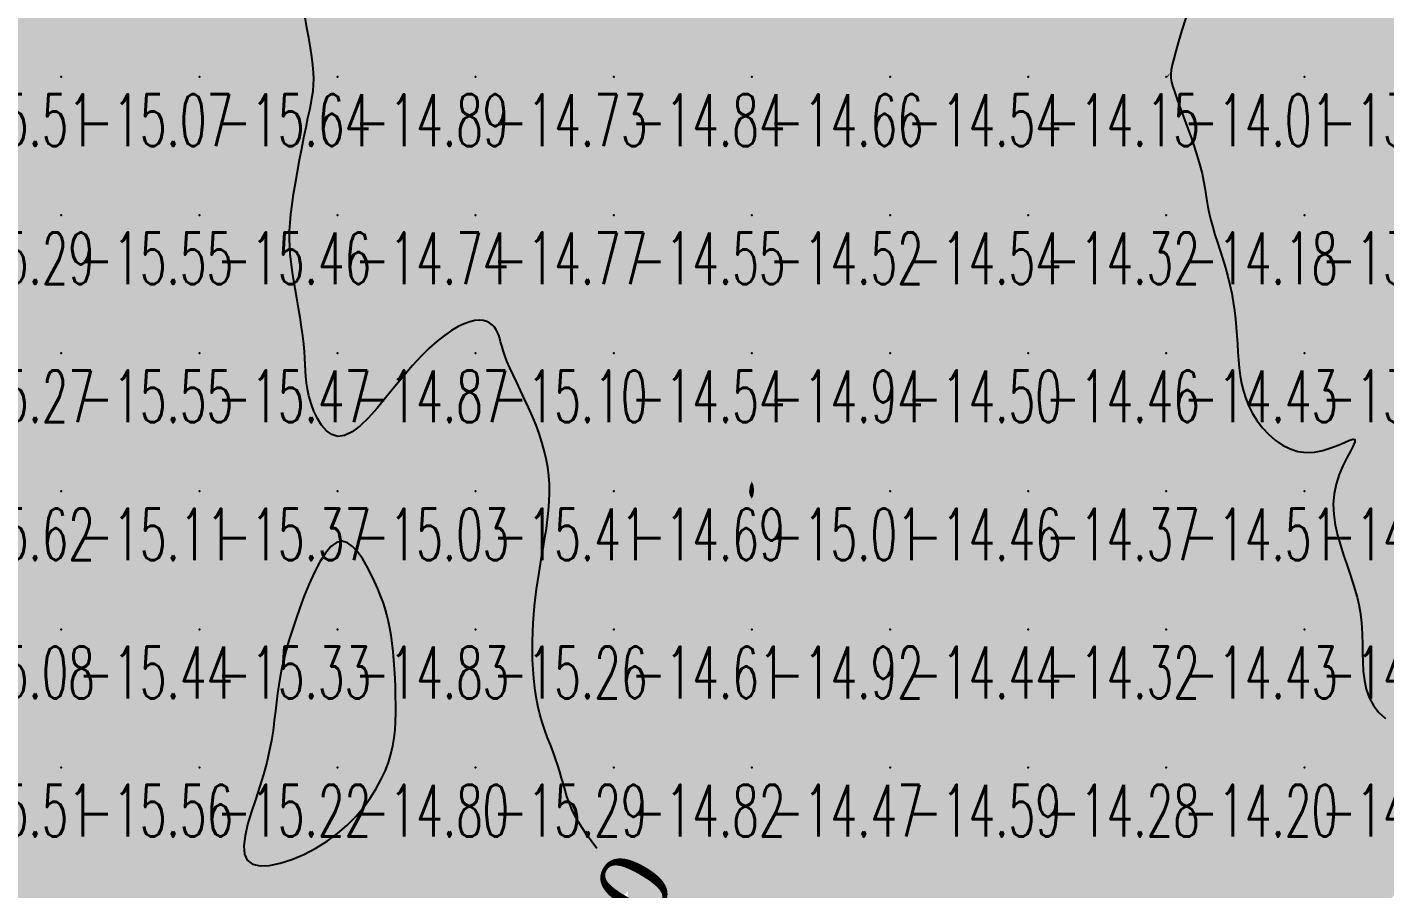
# Model space of a CAD drawing. Header units: millimetres. Extents: x 88261 to 90953, y 390274 to 392322.
# Drawn here: x 89547.8 to 89646.1, y 391498.4 to 391560.8 of the extents above; entities that cross this region are included whole.
import ezdxf
from ezdxf.enums import TextEntityAlignment as Align

# ---------------------------------------------------------------- set-up
doc = ezdxf.new("R2010")
doc.units = ezdxf.units.MM
doc.header["$LTSCALE"] = 25
for name, color, linetype in [('CN_03_00', 7, 'Continuous'), ('CN_04_00', 242, 'Continuous'), ('COTEAlt', 7, 'Continuous'), ('TN_COLORIAGE', 7, 'Continuous')]:
    doc.layers.add(name, color=color, linetype=linetype)
doc.styles.add('Simplex 1.0', font='Simplex.shx', dxfattribs={"width": 0.99, "height": 2.5})
doc.styles.get("Standard").update_dxf_attribs({"font": 'times.ttf'})

# ---------------------------------------------------------------- blocks, each defined once
blk = doc.blocks.new('COTE')
at = {"color": 0}
blk.add_point((0, 0), dxfattribs=at)
at = {"layer": 'COTEAlt'}
blk.add_attdef('ALT', text='', height=3.75, dxfattribs=at).set_placement((1.25, -1.25), align=Align.TOP_LEFT)

msp = doc.modelspace()

# ---------------------------------------------------------------- linework, layer by layer
at = {"layer": 'CN_03_00', "elevation": -14, "flags": 128}
msp.add_lwpolyline([(89631.659, 391561.525), (89631.38, 391560.619), (89631.146, 391559.806), (89630.954, 391559.112), (89630.8, 391558.555), (89630.685, 391558.113), (89630.608, 391557.755), (89630.573, 391557.448), (89630.58, 391557.162), (89630.629, 391556.864), (89630.723, 391556.524), (89630.862, 391556.109), (89631.046, 391555.597), (89631.266, 391555.001), (89631.509, 391554.341), (89631.765, 391553.64), (89632.022, 391552.918), (89632.269, 391552.198), (89632.495, 391551.5), (89632.687, 391550.845), (89632.84, 391550.251), (89632.957, 391549.71), (89633.05, 391549.209), (89633.127, 391548.736), (89633.198, 391548.278), (89633.273, 391547.824), (89633.361, 391547.36), (89633.471, 391546.875), (89633.611, 391546.359), (89633.775, 391545.813), (89633.956, 391545.242), (89634.148, 391544.651), (89634.341, 391544.044), (89634.529, 391543.426), (89634.705, 391542.802), (89634.861, 391542.176), (89634.991, 391541.553), (89635.097, 391540.933), (89635.183, 391540.317), (89635.253, 391539.706), (89635.31, 391539.1), (89635.358, 391538.5), (89635.401, 391537.907), (89635.442, 391537.32), (89635.487, 391536.741), (89635.541, 391536.169), (89635.613, 391535.604), (89635.71, 391535.046), (89635.839, 391534.494), (89636.008, 391533.948), (89636.224, 391533.408), (89636.496, 391532.874), (89636.829, 391532.347), (89637.217, 391531.84), (89637.656, 391531.368), (89638.139, 391530.945), (89638.66, 391530.585), (89639.212, 391530.305), (89639.789, 391530.117), (89640.386, 391530.037), (89640.993, 391530.072), (89641.593, 391530.196), (89642.165, 391530.377), (89642.69, 391530.582), (89643.148, 391530.778), (89643.518, 391530.932), (89643.78, 391531.012), (89643.914, 391530.983), (89643.909, 391530.822), (89643.788, 391530.536), (89643.583, 391530.14), (89643.324, 391529.649), (89643.045, 391529.079), (89642.777, 391528.444), (89642.551, 391527.76), (89642.399, 391527.043), (89642.345, 391526.306), (89642.381, 391525.559), (89642.489, 391524.808), (89642.654, 391524.063), (89642.858, 391523.331), (89643.085, 391522.62), (89643.319, 391521.938), (89643.542, 391521.292), (89643.742, 391520.687), (89643.915, 391520.117), (89644.063, 391519.569), (89644.186, 391519.035), (89644.285, 391518.503), (89644.361, 391517.964), (89644.413, 391517.405), (89644.444, 391516.818), (89644.455, 391516.195), (89644.461, 391515.544), (89644.476, 391514.878), (89644.517, 391514.208), (89644.599, 391513.547), (89644.737, 391512.907), (89644.948, 391512.3), (89645.247, 391511.737), (89645.645, 391511.23), (89646.128, 391510.781)], dxfattribs=at)
at = {"layer": 'CN_04_00', "elevation": -15, "flags": 128}
msp.add_lwpolyline([(89589.016, 391501.371), (89588.94, 391501.47), (89588.606, 391501.922), (89588.275, 391502.387), (89587.959, 391502.86), (89587.667, 391503.333), (89587.409, 391503.8), (89587.192, 391504.257), (89587.011, 391504.705), (89586.857, 391505.147), (89586.722, 391505.587), (89586.597, 391506.028), (89586.473, 391506.473), (89586.343, 391506.926), (89586.199, 391507.389), (89586.033, 391507.866), (89585.85, 391508.359), (89585.656, 391508.868), (89585.458, 391509.395), (89585.263, 391509.942), (89585.076, 391510.509), (89584.904, 391511.098), (89584.753, 391511.711), (89584.629, 391512.348), (89584.531, 391513.003), (89584.457, 391513.673), (89584.406, 391514.352), (89584.374, 391515.033), (89584.361, 391515.712), (89584.365, 391516.384), (89584.384, 391517.043), (89584.415, 391517.684), (89584.459, 391518.311), (89584.514, 391518.927), (89584.58, 391519.537), (89584.656, 391520.143), (89584.742, 391520.749), (89584.836, 391521.361), (89584.938, 391521.98), (89585.047, 391522.611), (89585.158, 391523.251), (89585.267, 391523.897), (89585.368, 391524.547), (89585.456, 391525.197), (89585.527, 391525.845), (89585.575, 391526.488), (89585.596, 391527.124), (89585.585, 391527.749), (89585.541, 391528.365), (89585.466, 391528.977), (89585.359, 391529.584), (89585.221, 391530.192), (89585.052, 391530.801), (89584.853, 391531.414), (89584.623, 391532.035), (89584.365, 391532.664), (89584.086, 391533.293), (89583.797, 391533.917), (89583.506, 391534.526), (89583.223, 391535.112), (89582.957, 391535.668), (89582.718, 391536.184), (89582.516, 391536.654), (89582.356, 391537.072), (89582.233, 391537.44), (89582.137, 391537.765), (89582.059, 391538.051), (89581.99, 391538.306), (89581.92, 391538.534), (89581.841, 391538.741), (89581.742, 391538.932), (89581.617, 391539.112), (89581.462, 391539.275), (89581.275, 391539.415), (89581.056, 391539.524), (89580.803, 391539.596), (89580.514, 391539.624), (89580.188, 391539.601), (89579.824, 391539.52), (89579.42, 391539.375), (89578.979, 391539.163), (89578.503, 391538.881), (89577.995, 391538.528), (89577.456, 391538.1), (89576.89, 391537.596), (89576.299, 391537.013), (89575.684, 391536.349), (89575.05, 391535.608), (89574.405, 391534.822), (89573.756, 391534.028), (89573.112, 391533.264), (89572.483, 391532.568), (89571.876, 391531.978), (89571.3, 391531.533), (89570.763, 391531.269), (89570.273, 391531.212), (89569.832, 391531.342), (89569.438, 391531.624), (89569.092, 391532.025), (89568.793, 391532.511), (89568.542, 391533.049), (89568.338, 391533.603), (89568.181, 391534.142), (89568.069, 391534.639), (89567.994, 391535.101), (89567.948, 391535.54), (89567.92, 391535.972), (89567.902, 391536.409), (89567.884, 391536.866), (89567.857, 391537.357), (89567.811, 391537.895), (89567.74, 391538.49), (89567.646, 391539.133), (89567.537, 391539.811), (89567.418, 391540.509), (89567.296, 391541.215), (89567.175, 391541.914), (89567.062, 391542.594), (89566.963, 391543.24), (89566.883, 391543.844), (89566.825, 391544.416), (89566.787, 391544.97), (89566.773, 391545.522), (89566.781, 391546.086), (89566.814, 391546.677), (89566.872, 391547.309), (89566.956, 391547.998), (89567.065, 391548.752), (89567.196, 391549.557), (89567.342, 391550.39), (89567.497, 391551.233), (89567.658, 391552.063), (89567.817, 391552.861), (89567.969, 391553.605), (89568.109, 391554.274), (89568.231, 391554.855), (89568.334, 391555.362), (89568.416, 391555.819), (89568.476, 391556.245), (89568.511, 391556.664), (89568.521, 391557.098), (89568.504, 391557.567), (89568.458, 391558.095), (89568.384, 391558.697), (89568.285, 391559.361), (89568.167, 391560.069), (89568.036, 391560.802), (89567.898, 391561.543)], dxfattribs=at)
for points in [[(89600.257, 391526.852), (89600.269, 391526.881), (89600.282, 391526.919), (89600.293, 391526.965), (89600.303, 391527.015), (89600.312, 391527.066), (89600.321, 391527.116), (89600.328, 391527.161), (89600.333, 391527.199), (89600.337, 391527.233), (89600.34, 391527.263), (89600.342, 391527.292), (89600.341, 391527.321), (89600.34, 391527.354), (89600.336, 391527.391), (89600.331, 391527.435), (89600.325, 391527.487), (89600.316, 391527.544), (89600.307, 391527.602), (89600.296, 391527.657), (89600.283, 391527.706), (89600.269, 391527.743), (89600.254, 391527.766), (89600.238, 391527.771), (89600.222, 391527.754), (89600.204, 391527.718), (89600.187, 391527.669), (89600.17, 391527.609), (89600.155, 391527.542), (89600.141, 391527.474), (89600.129, 391527.407), (89600.119, 391527.347), (89600.113, 391527.295), (89600.109, 391527.252), (89600.108, 391527.215), (89600.11, 391527.183), (89600.114, 391527.153), (89600.12, 391527.123), (89600.128, 391527.093), (89600.137, 391527.059), (89600.148, 391527.022), (89600.16, 391526.981), (89600.173, 391526.941), (89600.186, 391526.904), (89600.201, 391526.873), (89600.215, 391526.849), (89600.229, 391526.836), (89600.243, 391526.837), (89600.257, 391526.852)], [(89564.097, 391500.239), (89564.649, 391500.122), (89565.329, 391500.15), (89566.104, 391500.307), (89566.942, 391500.578), (89567.808, 391500.945), (89568.67, 391501.393), (89569.494, 391501.905), (89570.253, 391502.466), (89570.943, 391503.066), (89571.565, 391503.696), (89572.119, 391504.348), (89572.608, 391505.011), (89573.032, 391505.677), (89573.394, 391506.337), (89573.693, 391506.982), (89573.933, 391507.605), (89574.119, 391508.21), (89574.257, 391508.802), (89574.354, 391509.388), (89574.417, 391509.972), (89574.452, 391510.56), (89574.466, 391511.159), (89574.465, 391511.774), (89574.455, 391512.409), (89574.436, 391513.057), (89574.409, 391513.712), (89574.373, 391514.364), (89574.327, 391515.006), (89574.272, 391515.63), (89574.207, 391516.228), (89574.131, 391516.792), (89574.045, 391517.316), (89573.945, 391517.81), (89573.829, 391518.282), (89573.695, 391518.744), (89573.54, 391519.206), (89573.361, 391519.678), (89573.156, 391520.171), (89572.922, 391520.696), (89572.656, 391521.255), (89572.363, 391521.822), (89572.044, 391522.365), (89571.703, 391522.85), (89571.343, 391523.243), (89570.966, 391523.511), (89570.577, 391523.621), (89570.179, 391523.54), (89569.774, 391523.245), (89569.368, 391522.763), (89568.966, 391522.128), (89568.575, 391521.377), (89568.199, 391520.547), (89567.844, 391519.675), (89567.515, 391518.796), (89567.219, 391517.946), (89566.959, 391517.156), (89566.733, 391516.421), (89566.537, 391515.731), (89566.37, 391515.077), (89566.227, 391514.447), (89566.105, 391513.832), (89566.001, 391513.22), (89565.911, 391512.602), (89565.831, 391511.968), (89565.755, 391511.313), (89565.672, 391510.633), (89565.576, 391509.924), (89565.458, 391509.184), (89565.31, 391508.406), (89565.123, 391507.589), (89564.889, 391506.727), (89564.606, 391505.822), (89564.3, 391504.898), (89564.001, 391503.982), (89563.74, 391503.103), (89563.549, 391502.289), (89563.459, 391501.568), (89563.501, 391500.968), (89563.707, 391500.518), (89564.097, 391500.239)]]:
    msp.add_lwpolyline(points, close=True, dxfattribs=at)
at = {"layer": 'TN_COLORIAGE', "color": 241}
for points in [[(89540.249, 391567.239, -15.086), (89540.249, 391557.239, -15.086), (89550.249, 391567.239, -15.086)], [(89540.249, 391557.239, -15.086), (89550.249, 391557.239, -15.086), (89550.249, 391567.239, -15.086)], [(89550.249, 391567.239, -15.514), (89550.249, 391557.239, -15.514), (89560.249, 391567.239, -15.514)], [(89550.249, 391557.239, -15.514), (89560.249, 391557.239, -15.514), (89560.249, 391567.239, -15.514)], [(89560.249, 391557.239, -15), (89567.334, 391564.324, -15), (89560.249, 391567.239, -15), (89566.85, 391567.239, -15)], [(89567.334, 391564.324, -15.643), (89568.779, 391557.239, -15.643), (89560.249, 391557.239, -15.643)], [(89540.249, 391547.239, -15.073), (89550.249, 391547.239, -15.073), (89550.249, 391557.239, -15.073)], [(89540.249, 391557.239, -15.073), (89540.249, 391547.239, -15.073), (89550.249, 391557.239, -15.073)], [(89550.249, 391557.239, -15.643), (89550.249, 391547.239, -15.643), (89560.249, 391557.239, -15.643)], [(89550.249, 391547.239, -15.643), (89560.249, 391547.239, -15.643), (89560.249, 391557.239, -15.643)], [(89560.249, 391557.239, -15), (89568.779, 391557.239, -15), (89560.249, 391547.239, -15), (89568.301, 391555.291, -15)], [(89566.671, 391547.239, -15.458), (89568.301, 391555.291, -15.458), (89560.249, 391547.239, -15.458)], [(89540.249, 391547.239, -15.553), (89540.249, 391537.239, -15.553), (89550.249, 391547.239, -15.553)], [(89540.249, 391537.239, -15.553), (89550.249, 391537.239, -15.553), (89550.249, 391547.239, -15.553)], [(89550.249, 391547.239, -15.458), (89550.249, 391537.239, -15.458), (89560.249, 391547.239, -15.458)], [(89550.249, 391537.239, -15.458), (89560.249, 391537.239, -15.458), (89560.249, 391547.239, -15.458)], [(89560.249, 391537.239, -15), (89566.75, 391543.74, -15), (89560.249, 391547.239, -15), (89566.671, 391547.239, -15)], [(89566.75, 391543.74, -15.474), (89568.108, 391537.239, -15.474), (89560.249, 391537.239, -15.474)], [(89580.249, 391540.212, -15.099), (89575.902, 391537.239, -15.099), (89580.249, 391537.239, -15.099)], [(89582.045, 391539.035, -15.099), (89580.249, 391540.212, -15.099), (89580.249, 391537.239, -15.099)], [(89582.027, 391537.239, -15.099), (89582.045, 391539.035, -15.099), (89580.249, 391537.239, -15.099)], [(89540.249, 391527.239, -15.55), (89550.249, 391527.239, -15.55), (89550.249, 391537.239, -15.55)], [(89540.249, 391537.239, -15.55), (89540.249, 391527.239, -15.55), (89550.249, 391537.239, -15.55)], [(89550.249, 391527.239, -15.474), (89560.249, 391527.239, -15.474), (89560.249, 391537.239, -15.474)], [(89550.249, 391537.239, -15.474), (89550.249, 391527.239, -15.474), (89560.249, 391537.239, -15.474)], [(89560.249, 391537.239, -15), (89568.108, 391537.239, -15), (89560.249, 391527.239, -15), (89567.682, 391534.672, -15)], [(89580.249, 391537.239, -15), (89575.902, 391537.239, -15), (89570.249, 391527.239, -15), (89570.249, 391528.925, -15)], [(89570.249, 391527.239, -15.099), (89580.249, 391527.239, -15.099), (89580.249, 391537.239, -15.099)], [(89580.249, 391527.239, -15), (89584.942, 391531.933, -15), (89580.249, 391537.239, -15), (89582.027, 391537.239, -15)], [(89560.249, 391527.239, -15), (89567.682, 391534.672, -15), (89570.249, 391527.239, -15), (89570.249, 391528.925, -15)], [(89584.942, 391531.933, -15.406), (89585.943, 391527.239, -15.406), (89580.249, 391527.239, -15.406)], [(89600.086, 391527.239, -15.005), (89600.249, 391528.011, -15.005), (89600.249, 391527.239, -15.005)], [(89600.349, 391527.34, -15.005), (89600.249, 391528.011, -15.005), (89600.249, 391527.239, -15.005)], [(89540.249, 391517.239, -15.106), (89550.249, 391517.239, -15.106), (89550.249, 391527.239, -15.106)], [(89540.249, 391527.239, -15.106), (89540.249, 391517.239, -15.106), (89550.249, 391527.239, -15.106)], [(89550.249, 391517.239, -15.374), (89560.249, 391517.239, -15.374), (89560.249, 391527.239, -15.374)], [(89550.249, 391527.239, -15.374), (89550.249, 391517.239, -15.374), (89560.249, 391527.239, -15.374)], [(89560.249, 391527.239, -15.026), (89560.249, 391517.239, -15.026), (89570.249, 391527.239, -15.026)], [(89560.249, 391517.239, -15), (89566.818, 391517.239, -15), (89570.249, 391527.239, -15), (89570.249, 391525.938, -15)], [(89580.249, 391527.239, -15), (89573.259, 391520.25, -15), (89570.249, 391527.239, -15), (89570.249, 391525.938, -15)], [(89580.249, 391527.239, -15), (89573.259, 391520.25, -15), (89580.249, 391517.239, -15), (89574.244, 391517.239, -15)], [(89580.249, 391527.239, -15), (89585.943, 391527.239, -15), (89580.249, 391517.239, -15), (89584.86, 391521.851, -15)], [(89600.122, 391527.112, -15.005), (89600.086, 391527.239, -15.005), (89600.249, 391527.239, -15.005)], [(89600.122, 391527.112, -15.005), (89600.249, 391526.667, -15.005), (89600.249, 391527.239, -15.005)], [(89600.342, 391527.239, -15.005), (89600.349, 391527.34, -15.005), (89600.249, 391527.239, -15.005)], [(89600.342, 391527.239, -15.005), (89600.249, 391526.667, -15.005), (89600.249, 391527.239, -15.005)], [(89584.246, 391517.239, -15.263), (89584.86, 391521.851, -15.263), (89580.249, 391517.239, -15.263)], [(89540.249, 391507.239, -15.443), (89550.249, 391507.239, -15.443), (89550.249, 391517.239, -15.443)], [(89540.249, 391517.239, -15.443), (89540.249, 391507.239, -15.443), (89550.249, 391517.239, -15.443)], [(89550.249, 391507.239, -15.335), (89560.249, 391507.239, -15.335), (89560.249, 391517.239, -15.335)], [(89550.249, 391517.239, -15.335), (89550.249, 391507.239, -15.335), (89560.249, 391517.239, -15.335)], [(89560.249, 391517.239, -15), (89566.818, 391517.239, -15), (89560.249, 391507.239, -15), (89565.792, 391512.783, -15)], [(89574.551, 391511.542, -15.263), (89574.244, 391517.239, -15.263), (89580.249, 391517.239, -15.263)], [(89580.249, 391507.239, -15), (89574.34, 391507.239, -15), (89580.249, 391517.239, -15), (89574.551, 391511.542, -15)], [(89580.249, 391507.239, -15), (89584.456, 391511.447, -15), (89580.249, 391517.239, -15), (89584.246, 391517.239, -15)], [(89565.478, 391507.239, -15.217), (89565.792, 391512.783, -15.217), (89560.249, 391507.239, -15.217)], [(89584.456, 391511.447, -15.287), (89586.449, 391507.239, -15.287), (89580.249, 391507.239, -15.287)], [(89540.249, 391507.239, -15.558), (89540.249, 391497.239, -15.558), (89550.249, 391507.239, -15.558)], [(89540.249, 391497.239, -15.558), (89550.249, 391497.239, -15.558), (89550.249, 391507.239, -15.558)], [(89550.249, 391497.239, -15.217), (89560.249, 391497.239, -15.217), (89560.249, 391507.239, -15.217)], [(89550.249, 391507.239, -15.217), (89550.249, 391497.239, -15.217), (89560.249, 391507.239, -15.217)], [(89560.249, 391507.239, -15), (89565.478, 391507.239, -15), (89560.249, 391497.239, -15), (89561.629, 391498.62, -15)], [(89570.249, 391497.239, -15.287), (89580.249, 391497.239, -15.287), (89580.249, 391507.239, -15.287)], [(89580.249, 391507.239, -15), (89574.34, 391507.239, -15), (89570.249, 391497.239, -15), (89570.249, 391501.392, -15)], [(89580.249, 391497.239, -15), (89586.94, 391503.93, -15), (89580.249, 391507.239, -15), (89586.449, 391507.239, -15)], [(89580.249, 391497.239, -15), (89586.94, 391503.93, -15), (89590.249, 391497.239, -15), (89590.249, 391499.841, -15)], [(89570.249, 391497.239, -15), (89570.249, 391501.392, -15), (89560.249, 391497.239, -15), (89561.629, 391498.62, -15)], [(89591.287, 391498.278, -15.062), (89590.249, 391499.841, -15.062), (89590.249, 391497.239, -15.062)]]:
    msp.add_solid(points, dxfattribs=at)
at = {"layer": 'TN_COLORIAGE', "color": 231}
for points in [[(89568.779, 391557.239, -14.736), (89567.334, 391564.324, -14.736), (89570.249, 391557.239, -14.736), (89570.249, 391567.239, -14.736)], [(89570.249, 391567.239, -14.767), (89570.249, 391557.239, -14.767), (89580.249, 391567.239, -14.767)], [(89570.249, 391557.239, -14.767), (89580.249, 391557.239, -14.767), (89580.249, 391567.239, -14.767)], [(89580.249, 391567.239, -14.894), (89580.249, 391557.239, -14.894), (89590.249, 391567.239, -14.894)], [(89580.249, 391557.239, -14.894), (89590.249, 391557.239, -14.894), (89590.249, 391567.239, -14.894)], [(89590.249, 391567.239, -14.586), (89590.249, 391557.239, -14.586), (89600.249, 391567.239, -14.586)], [(89590.249, 391557.239, -14.586), (89600.249, 391557.239, -14.586), (89600.249, 391567.239, -14.586)], [(89600.249, 391567.239, -14.417), (89600.249, 391557.239, -14.417), (89610.249, 391567.239, -14.417)], [(89600.249, 391557.239, -14.417), (89610.249, 391557.239, -14.417), (89610.249, 391567.239, -14.417)], [(89610.249, 391557.239, -14), (89619.081, 391566.072, -14), (89610.249, 391567.239, -14), (89618.779, 391567.239, -14)], [(89620.249, 391557.239, -14.066), (89630.249, 391557.239, -14.066), (89630.249, 391567.239, -14.066)], [(89620.249, 391557.239, -14), (89620.249, 391564.011, -14), (89630.249, 391567.239, -14), (89625.452, 391567.239, -14)], [(89630.249, 391567.239, -14), (89633.129, 391567.239, -14), (89630.249, 391557.239, -14), (89630.558, 391557.548, -14)], [(89610.249, 391557.239, -14), (89619.081, 391566.072, -14), (89620.249, 391557.239, -14), (89620.249, 391564.011, -14)], [(89568.301, 391555.291, -14.745), (89566.671, 391547.239, -14.745), (89570.249, 391557.239, -14.745), (89570.249, 391547.239, -14.745)], [(89568.301, 391555.291, -14.889), (89568.779, 391557.239, -14.889), (89570.249, 391557.239, -14.889)], [(89570.249, 391547.239, -14.732), (89580.249, 391547.239, -14.732), (89580.249, 391557.239, -14.732)], [(89570.249, 391557.239, -14.732), (89570.249, 391547.239, -14.732), (89580.249, 391557.239, -14.732)], [(89580.249, 391557.239, -14.835), (89580.249, 391547.239, -14.835), (89590.249, 391557.239, -14.835)], [(89580.249, 391547.239, -14.835), (89590.249, 391547.239, -14.835), (89590.249, 391557.239, -14.835)], [(89590.249, 391557.239, -14.659), (89590.249, 391547.239, -14.659), (89600.249, 391557.239, -14.659)], [(89590.249, 391547.239, -14.659), (89600.249, 391547.239, -14.659), (89600.249, 391557.239, -14.659)], [(89600.249, 391557.239, -14.544), (89600.249, 391547.239, -14.544), (89610.249, 391557.239, -14.544)], [(89600.249, 391547.239, -14.544), (89610.249, 391547.239, -14.544), (89610.249, 391557.239, -14.544)], [(89610.249, 391547.239, -14.151), (89620.249, 391547.239, -14.151), (89620.249, 391557.239, -14.151)], [(89610.249, 391557.239, -14.151), (89610.249, 391547.239, -14.151), (89620.249, 391557.239, -14.151)], [(89620.249, 391557.239, -14.005), (89620.249, 391547.239, -14.005), (89630.249, 391557.239, -14.005)], [(89620.249, 391547.239, -14.005), (89630.249, 391547.239, -14.005), (89630.249, 391557.239, -14.005)], [(89630.365, 391557.239, -14.005), (89630.558, 391557.548, -14.005), (89630.249, 391557.239, -14.005)], [(89630.249, 391547.239, -14), (89633.158, 391550.148, -14), (89630.249, 391557.239, -14), (89630.365, 391557.239, -14)], [(89633.129, 391547.239, -14.183), (89633.158, 391550.148, -14.183), (89630.249, 391547.239, -14.183)], [(89566.671, 391547.239, -14.745), (89566.75, 391543.74, -14.745), (89570.249, 391547.239, -14.745)], [(89568.108, 391537.239, -14.745), (89566.75, 391543.74, -14.745), (89570.249, 391537.239, -14.745), (89570.249, 391547.239, -14.745)], [(89570.249, 391547.239, -14.765), (89570.249, 391537.239, -14.765), (89580.249, 391547.239, -14.765)], [(89575.902, 391537.239, -14.765), (89580.249, 391540.212, -14.765), (89570.249, 391537.239, -14.765), (89580.249, 391547.239, -14.765)], [(89580.249, 391540.212, -14.547), (89582.045, 391539.035, -14.547), (89580.249, 391547.239, -14.547), (89590.249, 391547.239, -14.547)], [(89582.045, 391539.035, -14.541), (89582.027, 391537.239, -14.541), (89590.249, 391547.239, -14.541), (89590.249, 391537.239, -14.541)], [(89590.249, 391547.239, -14.517), (89590.249, 391537.239, -14.517), (89600.249, 391547.239, -14.517)], [(89590.249, 391537.239, -14.517), (89600.249, 391537.239, -14.517), (89600.249, 391547.239, -14.517)], [(89600.249, 391537.239, -14.539), (89610.249, 391537.239, -14.539), (89610.249, 391547.239, -14.539)], [(89600.249, 391547.239, -14.539), (89600.249, 391537.239, -14.539), (89610.249, 391547.239, -14.539)], [(89610.249, 391547.239, -14.325), (89610.249, 391537.239, -14.325), (89620.249, 391547.239, -14.325)], [(89610.249, 391537.239, -14.325), (89620.249, 391537.239, -14.325), (89620.249, 391547.239, -14.325)], [(89620.249, 391547.239, -14.183), (89620.249, 391537.239, -14.183), (89630.249, 391547.239, -14.183)], [(89620.249, 391537.239, -14.183), (89630.249, 391537.239, -14.183), (89630.249, 391547.239, -14.183)], [(89630.249, 391537.239, -14), (89635.154, 391542.145, -14), (89630.249, 391547.239, -14), (89633.129, 391547.239, -14)], [(89635.154, 391542.145, -14.435), (89635.418, 391537.239, -14.435), (89630.249, 391537.239, -14.435)], [(89567.682, 391534.672, -14.871), (89568.108, 391537.239, -14.871), (89570.249, 391537.239, -14.871)], [(89570.249, 391528.925, -14.871), (89567.682, 391534.672, -14.871), (89570.249, 391537.239, -14.871)], [(89570.249, 391528.925, -14.871), (89575.902, 391537.239, -14.871), (89570.249, 391537.239, -14.871)], [(89582.027, 391537.239, -14.541), (89584.942, 391531.933, -14.541), (89590.249, 391537.239, -14.541)], [(89585.943, 391527.239, -14.541), (89584.942, 391531.933, -14.541), (89590.249, 391527.239, -14.541), (89590.249, 391537.239, -14.541)], [(89590.249, 391537.239, -14.939), (89590.249, 391527.239, -14.939), (89600.249, 391537.239, -14.939)], [(89600.249, 391528.011, -14.693), (89600.086, 391527.239, -14.693), (89600.249, 391537.239, -14.693), (89590.249, 391527.239, -14.693)], [(89600.249, 391528.011, -14.5), (89600.349, 391527.34, -14.5), (89600.249, 391537.239, -14.5), (89610.249, 391537.239, -14.5)], [(89600.349, 391527.34, -14.459), (89600.342, 391527.239, -14.459), (89610.249, 391537.239, -14.459), (89610.249, 391527.239, -14.459)], [(89610.249, 391527.239, -14.455), (89620.249, 391527.239, -14.455), (89620.249, 391537.239, -14.455)], [(89610.249, 391537.239, -14.455), (89610.249, 391527.239, -14.455), (89620.249, 391537.239, -14.455)], [(89620.249, 391527.239, -14.435), (89630.249, 391527.239, -14.435), (89630.249, 391537.239, -14.435)], [(89620.249, 391537.239, -14.435), (89620.249, 391527.239, -14.435), (89630.249, 391537.239, -14.435)], [(89630.249, 391527.239, -14), (89635.828, 391532.818, -14), (89630.249, 391537.239, -14), (89635.418, 391537.239, -14)], [(89630.249, 391527.239, -14), (89635.828, 391532.818, -14), (89640.249, 391527.239, -14), (89640.249, 391528.731, -14)], [(89640.249, 391528.731, -14.071), (89645.492, 391532.482, -14.071), (89640.249, 391527.239, -14.071)], [(89641.269, 391527.239, -14.071), (89645.492, 391532.482, -14.071), (89640.249, 391527.239, -14.071)], [(89584.86, 391521.851, -14.605), (89584.246, 391517.239, -14.605), (89590.249, 391527.239, -14.605), (89590.249, 391517.239, -14.605)], [(89584.86, 391521.851, -14.693), (89585.943, 391527.239, -14.693), (89590.249, 391527.239, -14.693)], [(89600.086, 391527.239, -14.605), (89600.122, 391527.112, -14.605), (89590.249, 391527.239, -14.605), (89590.249, 391517.239, -14.605)], [(89600.249, 391526.667, -14.605), (89600.122, 391527.112, -14.605), (89600.249, 391517.239, -14.605), (89590.249, 391517.239, -14.605)], [(89600.249, 391517.239, -14.459), (89610.249, 391517.239, -14.459), (89610.249, 391527.239, -14.459)], [(89600.249, 391526.667, -14.459), (89600.342, 391527.239, -14.459), (89600.249, 391517.239, -14.459), (89610.249, 391527.239, -14.459)], [(89610.249, 391517.239, -14.371), (89620.249, 391517.239, -14.371), (89620.249, 391527.239, -14.371)], [(89610.249, 391527.239, -14.371), (89610.249, 391517.239, -14.371), (89620.249, 391527.239, -14.371)], [(89620.249, 391517.239, -14.513), (89630.249, 391517.239, -14.513), (89630.249, 391527.239, -14.513)], [(89620.249, 391527.239, -14.513), (89620.249, 391517.239, -14.513), (89630.249, 391527.239, -14.513)], [(89630.249, 391527.239, -14.071), (89630.249, 391517.239, -14.071), (89640.249, 391527.239, -14.071)], [(89630.249, 391517.239, -14.071), (89640.249, 391517.239, -14.071), (89640.249, 391527.239, -14.071)], [(89640.249, 391517.239, -14), (89643.827, 391520.818, -14), (89640.249, 391527.239, -14), (89641.269, 391527.239, -14)], [(89570.249, 391525.938, -14.825), (89566.818, 391517.239, -14.825), (89570.249, 391517.239, -14.825)], [(89570.249, 391525.938, -14.825), (89573.259, 391520.25, -14.825), (89570.249, 391517.239, -14.825)], [(89643.827, 391520.818, -14.349), (89644.674, 391517.239, -14.349), (89640.249, 391517.239, -14.349)], [(89574.244, 391517.239, -14.825), (89573.259, 391520.25, -14.825), (89570.249, 391517.239, -14.825)], [(89565.792, 391512.783, -14.802), (89565.478, 391507.239, -14.802), (89570.249, 391517.239, -14.802), (89570.249, 391507.239, -14.802)], [(89565.792, 391512.783, -14.825), (89566.818, 391517.239, -14.825), (89570.249, 391517.239, -14.825)], [(89574.244, 391517.239, -14.802), (89574.551, 391511.542, -14.802), (89570.249, 391517.239, -14.802), (89570.249, 391507.239, -14.802)], [(89584.246, 391517.239, -14.605), (89584.456, 391511.447, -14.605), (89590.249, 391517.239, -14.605)], [(89586.449, 391507.239, -14.605), (89584.456, 391511.447, -14.605), (89590.249, 391507.239, -14.605), (89590.249, 391517.239, -14.605)], [(89590.249, 391507.239, -14.916), (89600.249, 391507.239, -14.916), (89600.249, 391517.239, -14.916)], [(89590.249, 391517.239, -14.916), (89590.249, 391507.239, -14.916), (89600.249, 391517.239, -14.916)], [(89600.249, 391517.239, -14.439), (89600.249, 391507.239, -14.439), (89610.249, 391517.239, -14.439)], [(89600.249, 391507.239, -14.439), (89610.249, 391507.239, -14.439), (89610.249, 391517.239, -14.439)], [(89610.249, 391507.239, -14.321), (89620.249, 391507.239, -14.321), (89620.249, 391517.239, -14.321)], [(89610.249, 391517.239, -14.321), (89610.249, 391507.239, -14.321), (89620.249, 391517.239, -14.321)], [(89620.249, 391507.239, -14.426), (89630.249, 391507.239, -14.426), (89630.249, 391517.239, -14.426)], [(89620.249, 391517.239, -14.426), (89620.249, 391507.239, -14.426), (89630.249, 391517.239, -14.426)], [(89630.249, 391517.239, -14.349), (89630.249, 391507.239, -14.349), (89640.249, 391517.239, -14.349)], [(89630.249, 391507.239, -14.349), (89640.249, 391507.239, -14.349), (89640.249, 391517.239, -14.349)], [(89640.249, 391517.239, -14), (89644.674, 391517.239, -14), (89640.249, 391507.239, -14), (89644.14, 391511.131, -14)], [(89574.551, 391511.542, -14.802), (89574.34, 391507.239, -14.802), (89570.249, 391507.239, -14.802)], [(89640.249, 391507.239, -14), (89644.14, 391511.131, -14), (89650.249, 391507.239, -14), (89650.249, 391508.66, -14)], [(89561.629, 391498.62, -14.802), (89570.249, 391501.392, -14.802), (89570.249, 391507.239, -14.802)], [(89561.629, 391498.62, -14.802), (89565.478, 391507.239, -14.802), (89570.249, 391507.239, -14.802)], [(89570.249, 391501.392, -14.802), (89574.34, 391507.239, -14.802), (89570.249, 391507.239, -14.802)], [(89586.449, 391507.239, -14.824), (89586.94, 391503.93, -14.824), (89590.249, 391507.239, -14.824)], [(89590.249, 391499.841, -14.824), (89586.94, 391503.93, -14.824), (89590.249, 391507.239, -14.824)], [(89590.249, 391499.841, -14.467), (89591.287, 391498.278, -14.467), (89590.249, 391507.239, -14.467), (89600.249, 391507.239, -14.467)], [(89591.287, 391498.278, -14.409), (89591.195, 391497.239, -14.409), (89600.249, 391507.239, -14.409), (89600.249, 391497.239, -14.409)], [(89600.249, 391497.239, -14.587), (89610.249, 391497.239, -14.587), (89610.249, 391507.239, -14.587)], [(89600.249, 391507.239, -14.587), (89600.249, 391497.239, -14.587), (89610.249, 391507.239, -14.587)], [(89610.249, 391497.239, -14.279), (89620.249, 391497.239, -14.279), (89620.249, 391507.239, -14.279)], [(89610.249, 391507.239, -14.279), (89610.249, 391497.239, -14.279), (89620.249, 391507.239, -14.279)], [(89620.249, 391497.239, -14.201), (89630.249, 391497.239, -14.201), (89630.249, 391507.239, -14.201)], [(89620.249, 391507.239, -14.201), (89620.249, 391497.239, -14.201), (89630.249, 391507.239, -14.201)], [(89630.249, 391507.239, -14.28), (89630.249, 391497.239, -14.28), (89640.249, 391507.239, -14.28)], [(89630.249, 391497.239, -14.28), (89640.249, 391497.239, -14.28), (89640.249, 391507.239, -14.28)], [(89640.249, 391507.239, -14.073), (89640.249, 391497.239, -14.073), (89650.249, 391507.239, -14.073)], [(89640.249, 391497.239, -14), (89646.119, 391497.239, -14), (89650.249, 391507.239, -14), (89650.249, 391502.321, -14)]]:
    msp.add_solid(points, dxfattribs=at)
at = {"layer": 'TN_COLORIAGE', "color": 221}
for points in [[(89630.558, 391557.548, -13.555), (89630.365, 391557.239, -13.555), (89640.249, 391567.239, -13.555), (89640.249, 391557.239, -13.555)], [(89630.558, 391557.548, -13.836), (89633.129, 391567.239, -13.836), (89640.249, 391567.239, -13.836)], [(89648.373, 391567.239, -13.555), (89649.465, 391566.456, -13.555), (89640.249, 391567.239, -13.555), (89640.249, 391557.239, -13.555)], [(89650.249, 391565.629, -13.555), (89649.465, 391566.456, -13.555), (89650.249, 391557.239, -13.555), (89640.249, 391557.239, -13.555)], [(89630.365, 391557.239, -13.555), (89633.158, 391550.148, -13.555), (89640.249, 391557.239, -13.555)], [(89633.158, 391550.148, -13.548), (89633.129, 391547.239, -13.548), (89640.249, 391557.239, -13.548), (89640.249, 391547.239, -13.548)], [(89640.249, 391547.239, -13.803), (89650.249, 391547.239, -13.803), (89650.249, 391557.239, -13.803)], [(89640.249, 391557.239, -13.803), (89640.249, 391547.239, -13.803), (89650.249, 391557.239, -13.803)], [(89633.129, 391547.239, -13.548), (89635.154, 391542.145, -13.548), (89640.249, 391547.239, -13.548)], [(89635.418, 391537.239, -13.548), (89635.154, 391542.145, -13.548), (89640.249, 391537.239, -13.548), (89640.249, 391547.239, -13.548)], [(89640.249, 391547.239, -13.808), (89640.249, 391537.239, -13.808), (89650.249, 391547.239, -13.808)], [(89640.249, 391537.239, -13.808), (89650.249, 391537.239, -13.808), (89650.249, 391547.239, -13.808)], [(89635.418, 391537.239, -13.594), (89635.828, 391532.818, -13.594), (89640.249, 391537.239, -13.594)], [(89640.249, 391528.731, -13.594), (89635.828, 391532.818, -13.594), (89640.249, 391537.239, -13.594)], [(89645.492, 391532.482, -13.594), (89640.249, 391528.731, -13.594), (89650.249, 391537.239, -13.594), (89640.249, 391537.239, -13.594)], [(89645.492, 391532.482, -13.373), (89641.269, 391527.239, -13.373), (89650.249, 391537.239, -13.373), (89650.249, 391527.239, -13.373)], [(89641.269, 391527.239, -13.373), (89643.827, 391520.818, -13.373), (89650.249, 391527.239, -13.373)], [(89644.674, 391517.239, -13.373), (89643.827, 391520.818, -13.373), (89650.249, 391517.239, -13.373), (89650.249, 391527.239, -13.373)], [(89644.14, 391511.131, -13.56), (89644.674, 391517.239, -13.56), (89650.249, 391517.239, -13.56)], [(89650.249, 391508.66, -13.56), (89644.14, 391511.131, -13.56), (89650.249, 391517.239, -13.56)]]:
    msp.add_solid(points, dxfattribs=at)

# ---------------------------------------------------------------- block references
at = {"layer": 'COTEAlt'}
ref = msp.add_blockref('COTE', (89540.249, 391557.239), dxfattribs=at)
ref.add_attrib('ALT', '-15.51', dxfattribs={"height": 3.75, "style": 'Simplex 1.0', "width": 0.6}).set_placement((89541.499, 391555.989), align=Align.TOP_LEFT)
ref = msp.add_blockref('COTE', (89550.249, 391557.239), dxfattribs=at)
ref.add_attrib('ALT', '-15.07', dxfattribs={"height": 3.75, "style": 'Simplex 1.0', "width": 0.6}).set_placement((89551.499, 391555.989), align=Align.TOP_LEFT)
ref = msp.add_blockref('COTE', (89560.249, 391557.239), dxfattribs=at)
ref.add_attrib('ALT', '-15.64', dxfattribs={"height": 3.75, "style": 'Simplex 1.0', "width": 0.6}).set_placement((89561.499, 391555.989), align=Align.TOP_LEFT)
ref = msp.add_blockref('COTE', (89570.249, 391557.239), dxfattribs=at)
ref.add_attrib('ALT', '-14.89', dxfattribs={"height": 3.75, "style": 'Simplex 1.0', "width": 0.6}).set_placement((89571.499, 391555.989), align=Align.TOP_LEFT)
ref = msp.add_blockref('COTE', (89580.249, 391557.239), dxfattribs=at)
ref.add_attrib('ALT', '-14.73', dxfattribs={"height": 3.75, "style": 'Simplex 1.0', "width": 0.6}).set_placement((89581.499, 391555.989), align=Align.TOP_LEFT)
ref = msp.add_blockref('COTE', (89590.249, 391557.239), dxfattribs=at)
ref.add_attrib('ALT', '-14.84', dxfattribs={"height": 3.75, "style": 'Simplex 1.0', "width": 0.6}).set_placement((89591.499, 391555.989), align=Align.TOP_LEFT)
ref = msp.add_blockref('COTE', (89600.249, 391557.239), dxfattribs=at)
ref.add_attrib('ALT', '-14.66', dxfattribs={"height": 3.75, "style": 'Simplex 1.0', "width": 0.6}).set_placement((89601.499, 391555.989), align=Align.TOP_LEFT)
ref = msp.add_blockref('COTE', (89610.249, 391557.239), dxfattribs=at)
ref.add_attrib('ALT', '-14.54', dxfattribs={"height": 3.75, "style": 'Simplex 1.0', "width": 0.6}).set_placement((89611.499, 391555.989), align=Align.TOP_LEFT)
ref = msp.add_blockref('COTE', (89620.249, 391557.239), dxfattribs=at)
ref.add_attrib('ALT', '-14.15', dxfattribs={"height": 3.75, "style": 'Simplex 1.0', "width": 0.6}).set_placement((89621.499, 391555.989), align=Align.TOP_LEFT)
ref = msp.add_blockref('COTE', (89630.249, 391557.239), dxfattribs=at)
ref.add_attrib('ALT', '-14.01', dxfattribs={"height": 3.75, "style": 'Simplex 1.0', "width": 0.6}).set_placement((89631.499, 391555.989), align=Align.TOP_LEFT)
ref = msp.add_blockref('COTE', (89640.249, 391557.239), dxfattribs=at)
ref.add_attrib('ALT', '-13.55', dxfattribs={"height": 3.75, "style": 'Simplex 1.0', "width": 0.6}).set_placement((89641.499, 391555.989), align=Align.TOP_LEFT)
ref = msp.add_blockref('COTE', (89540.249, 391547.239), dxfattribs=at)
ref.add_attrib('ALT', '-15.29', dxfattribs={"height": 3.75, "style": 'Simplex 1.0', "width": 0.6}).set_placement((89541.499, 391545.989), align=Align.TOP_LEFT)
ref = msp.add_blockref('COTE', (89550.249, 391547.239), dxfattribs=at)
ref.add_attrib('ALT', '-15.55', dxfattribs={"height": 3.75, "style": 'Simplex 1.0', "width": 0.6}).set_placement((89551.499, 391545.989), align=Align.TOP_LEFT)
ref = msp.add_blockref('COTE', (89560.249, 391547.239), dxfattribs=at)
ref.add_attrib('ALT', '-15.46', dxfattribs={"height": 3.75, "style": 'Simplex 1.0', "width": 0.6}).set_placement((89561.499, 391545.989), align=Align.TOP_LEFT)
ref = msp.add_blockref('COTE', (89570.249, 391547.239), dxfattribs=at)
ref.add_attrib('ALT', '-14.74', dxfattribs={"height": 3.75, "style": 'Simplex 1.0', "width": 0.6}).set_placement((89571.499, 391545.989), align=Align.TOP_LEFT)
ref = msp.add_blockref('COTE', (89580.249, 391547.239), dxfattribs=at)
ref.add_attrib('ALT', '-14.77', dxfattribs={"height": 3.75, "style": 'Simplex 1.0', "width": 0.6}).set_placement((89581.499, 391545.989), align=Align.TOP_LEFT)
ref = msp.add_blockref('COTE', (89590.249, 391547.239), dxfattribs=at)
ref.add_attrib('ALT', '-14.55', dxfattribs={"height": 3.75, "style": 'Simplex 1.0', "width": 0.6}).set_placement((89591.499, 391545.989), align=Align.TOP_LEFT)
ref = msp.add_blockref('COTE', (89600.249, 391547.239), dxfattribs=at)
ref.add_attrib('ALT', '-14.52', dxfattribs={"height": 3.75, "style": 'Simplex 1.0', "width": 0.6}).set_placement((89601.499, 391545.989), align=Align.TOP_LEFT)
ref = msp.add_blockref('COTE', (89610.249, 391547.239), dxfattribs=at)
ref.add_attrib('ALT', '-14.54', dxfattribs={"height": 3.75, "style": 'Simplex 1.0', "width": 0.6}).set_placement((89611.499, 391545.989), align=Align.TOP_LEFT)
ref = msp.add_blockref('COTE', (89620.249, 391547.239), dxfattribs=at)
ref.add_attrib('ALT', '-14.32', dxfattribs={"height": 3.75, "style": 'Simplex 1.0', "width": 0.6}).set_placement((89621.499, 391545.989), align=Align.TOP_LEFT)
ref = msp.add_blockref('COTE', (89630.249, 391547.239), dxfattribs=at)
ref.add_attrib('ALT', '-14.18', dxfattribs={"height": 3.75, "style": 'Simplex 1.0', "width": 0.6}).set_placement((89631.499, 391545.989), align=Align.TOP_LEFT)
ref = msp.add_blockref('COTE', (89640.249, 391547.239), dxfattribs=at)
ref.add_attrib('ALT', '-13.55', dxfattribs={"height": 3.75, "style": 'Simplex 1.0', "width": 0.6}).set_placement((89641.499, 391545.989), align=Align.TOP_LEFT)
ref = msp.add_blockref('COTE', (89540.249, 391537.239), dxfattribs=at)
ref.add_attrib('ALT', '-15.27', dxfattribs={"height": 3.75, "style": 'Simplex 1.0', "width": 0.6}).set_placement((89541.499, 391535.989), align=Align.TOP_LEFT)
ref = msp.add_blockref('COTE', (89550.249, 391537.239), dxfattribs=at)
ref.add_attrib('ALT', '-15.55', dxfattribs={"height": 3.75, "style": 'Simplex 1.0', "width": 0.6}).set_placement((89551.499, 391535.989), align=Align.TOP_LEFT)
ref = msp.add_blockref('COTE', (89560.249, 391537.239), dxfattribs=at)
ref.add_attrib('ALT', '-15.47', dxfattribs={"height": 3.75, "style": 'Simplex 1.0', "width": 0.6}).set_placement((89561.499, 391535.989), align=Align.TOP_LEFT)
ref = msp.add_blockref('COTE', (89570.249, 391537.239), dxfattribs=at)
ref.add_attrib('ALT', '-14.87', dxfattribs={"height": 3.75, "style": 'Simplex 1.0', "width": 0.6}).set_placement((89571.499, 391535.989), align=Align.TOP_LEFT)
ref = msp.add_blockref('COTE', (89580.249, 391537.239), dxfattribs=at)
ref.add_attrib('ALT', '-15.10', dxfattribs={"height": 3.75, "style": 'Simplex 1.0', "width": 0.6}).set_placement((89581.499, 391535.989), align=Align.TOP_LEFT)
ref = msp.add_blockref('COTE', (89590.249, 391537.239), dxfattribs=at)
ref.add_attrib('ALT', '-14.54', dxfattribs={"height": 3.75, "style": 'Simplex 1.0', "width": 0.6}).set_placement((89591.499, 391535.989), align=Align.TOP_LEFT)
ref = msp.add_blockref('COTE', (89600.249, 391537.239), dxfattribs=at)
ref.add_attrib('ALT', '-14.94', dxfattribs={"height": 3.75, "style": 'Simplex 1.0', "width": 0.6}).set_placement((89601.499, 391535.989), align=Align.TOP_LEFT)
ref = msp.add_blockref('COTE', (89610.249, 391537.239), dxfattribs=at)
ref.add_attrib('ALT', '-14.50', dxfattribs={"height": 3.75, "style": 'Simplex 1.0', "width": 0.6}).set_placement((89611.499, 391535.989), align=Align.TOP_LEFT)
ref = msp.add_blockref('COTE', (89620.249, 391537.239), dxfattribs=at)
ref.add_attrib('ALT', '-14.46', dxfattribs={"height": 3.75, "style": 'Simplex 1.0', "width": 0.6}).set_placement((89621.499, 391535.989), align=Align.TOP_LEFT)
ref = msp.add_blockref('COTE', (89630.249, 391537.239), dxfattribs=at)
ref.add_attrib('ALT', '-14.43', dxfattribs={"height": 3.75, "style": 'Simplex 1.0', "width": 0.6}).set_placement((89631.499, 391535.989), align=Align.TOP_LEFT)
ref = msp.add_blockref('COTE', (89640.249, 391537.239), dxfattribs=at)
ref.add_attrib('ALT', '-13.59', dxfattribs={"height": 3.75, "style": 'Simplex 1.0', "width": 0.6}).set_placement((89641.499, 391535.989), align=Align.TOP_LEFT)
ref = msp.add_blockref('COTE', (89540.249, 391527.239), dxfattribs=at)
ref.add_attrib('ALT', '-15.62', dxfattribs={"height": 3.75, "style": 'Simplex 1.0', "width": 0.6}).set_placement((89541.499, 391525.989), align=Align.TOP_LEFT)
ref = msp.add_blockref('COTE', (89550.249, 391527.239), dxfattribs=at)
ref.add_attrib('ALT', '-15.11', dxfattribs={"height": 3.75, "style": 'Simplex 1.0', "width": 0.6}).set_placement((89551.499, 391525.989), align=Align.TOP_LEFT)
ref = msp.add_blockref('COTE', (89560.249, 391527.239), dxfattribs=at)
ref.add_attrib('ALT', '-15.37', dxfattribs={"height": 3.75, "style": 'Simplex 1.0', "width": 0.6}).set_placement((89561.499, 391525.989), align=Align.TOP_LEFT)
ref = msp.add_blockref('COTE', (89570.249, 391527.239), dxfattribs=at)
ref.add_attrib('ALT', '-15.03', dxfattribs={"height": 3.75, "style": 'Simplex 1.0', "width": 0.6}).set_placement((89571.499, 391525.989), align=Align.TOP_LEFT)
ref = msp.add_blockref('COTE', (89580.249, 391527.239), dxfattribs=at)
ref.add_attrib('ALT', '-15.41', dxfattribs={"height": 3.75, "style": 'Simplex 1.0', "width": 0.6}).set_placement((89581.499, 391525.989), align=Align.TOP_LEFT)
ref = msp.add_blockref('COTE', (89590.249, 391527.239), dxfattribs=at)
ref.add_attrib('ALT', '-14.69', dxfattribs={"height": 3.75, "style": 'Simplex 1.0', "width": 0.6}).set_placement((89591.499, 391525.989), align=Align.TOP_LEFT)
ref = msp.add_blockref('COTE', (89600.249, 391527.239), dxfattribs=at)
ref.add_attrib('ALT', '-15.01', dxfattribs={"height": 3.75, "style": 'Simplex 1.0', "width": 0.6}).set_placement((89601.499, 391525.989), align=Align.TOP_LEFT)
ref = msp.add_blockref('COTE', (89610.249, 391527.239), dxfattribs=at)
ref.add_attrib('ALT', '-14.46', dxfattribs={"height": 3.75, "style": 'Simplex 1.0', "width": 0.6}).set_placement((89611.499, 391525.989), align=Align.TOP_LEFT)
ref = msp.add_blockref('COTE', (89620.249, 391527.239), dxfattribs=at)
ref.add_attrib('ALT', '-14.37', dxfattribs={"height": 3.75, "style": 'Simplex 1.0', "width": 0.6}).set_placement((89621.499, 391525.989), align=Align.TOP_LEFT)
ref = msp.add_blockref('COTE', (89630.249, 391527.239), dxfattribs=at)
ref.add_attrib('ALT', '-14.51', dxfattribs={"height": 3.75, "style": 'Simplex 1.0', "width": 0.6}).set_placement((89631.499, 391525.989), align=Align.TOP_LEFT)
ref = msp.add_blockref('COTE', (89640.249, 391527.239), dxfattribs=at)
ref.add_attrib('ALT', '-14.07', dxfattribs={"height": 3.75, "style": 'Simplex 1.0', "width": 0.6}).set_placement((89641.499, 391525.989), align=Align.TOP_LEFT)
ref = msp.add_blockref('COTE', (89540.249, 391517.239), dxfattribs=at)
ref.add_attrib('ALT', '-15.08', dxfattribs={"height": 3.75, "style": 'Simplex 1.0', "width": 0.6}).set_placement((89541.499, 391515.989), align=Align.TOP_LEFT)
ref = msp.add_blockref('COTE', (89550.249, 391517.239), dxfattribs=at)
ref.add_attrib('ALT', '-15.44', dxfattribs={"height": 3.75, "style": 'Simplex 1.0', "width": 0.6}).set_placement((89551.499, 391515.989), align=Align.TOP_LEFT)
ref = msp.add_blockref('COTE', (89560.249, 391517.239), dxfattribs=at)
ref.add_attrib('ALT', '-15.33', dxfattribs={"height": 3.75, "style": 'Simplex 1.0', "width": 0.6}).set_placement((89561.499, 391515.989), align=Align.TOP_LEFT)
ref = msp.add_blockref('COTE', (89570.249, 391517.239), dxfattribs=at)
ref.add_attrib('ALT', '-14.83', dxfattribs={"height": 3.75, "style": 'Simplex 1.0', "width": 0.6}).set_placement((89571.499, 391515.989), align=Align.TOP_LEFT)
ref = msp.add_blockref('COTE', (89580.249, 391517.239), dxfattribs=at)
ref.add_attrib('ALT', '-15.26', dxfattribs={"height": 3.75, "style": 'Simplex 1.0', "width": 0.6}).set_placement((89581.499, 391515.989), align=Align.TOP_LEFT)
ref = msp.add_blockref('COTE', (89590.249, 391517.239), dxfattribs=at)
ref.add_attrib('ALT', '-14.61', dxfattribs={"height": 3.75, "style": 'Simplex 1.0', "width": 0.6}).set_placement((89591.499, 391515.989), align=Align.TOP_LEFT)
ref = msp.add_blockref('COTE', (89600.249, 391517.239), dxfattribs=at)
ref.add_attrib('ALT', '-14.92', dxfattribs={"height": 3.75, "style": 'Simplex 1.0', "width": 0.6}).set_placement((89601.499, 391515.989), align=Align.TOP_LEFT)
ref = msp.add_blockref('COTE', (89610.249, 391517.239), dxfattribs=at)
ref.add_attrib('ALT', '-14.44', dxfattribs={"height": 3.75, "style": 'Simplex 1.0', "width": 0.6}).set_placement((89611.499, 391515.989), align=Align.TOP_LEFT)
ref = msp.add_blockref('COTE', (89620.249, 391517.239), dxfattribs=at)
ref.add_attrib('ALT', '-14.32', dxfattribs={"height": 3.75, "style": 'Simplex 1.0', "width": 0.6}).set_placement((89621.499, 391515.989), align=Align.TOP_LEFT)
ref = msp.add_blockref('COTE', (89630.249, 391517.239), dxfattribs=at)
ref.add_attrib('ALT', '-14.43', dxfattribs={"height": 3.75, "style": 'Simplex 1.0', "width": 0.6}).set_placement((89631.499, 391515.989), align=Align.TOP_LEFT)
ref = msp.add_blockref('COTE', (89640.249, 391517.239), dxfattribs=at)
ref.add_attrib('ALT', '-14.35', dxfattribs={"height": 3.75, "style": 'Simplex 1.0', "width": 0.6}).set_placement((89641.499, 391515.989), align=Align.TOP_LEFT)
ref = msp.add_blockref('COTE', (89540.249, 391507.239), dxfattribs=at)
ref.add_attrib('ALT', '-15.51', dxfattribs={"height": 3.75, "style": 'Simplex 1.0', "width": 0.6}).set_placement((89541.499, 391505.989), align=Align.TOP_LEFT)
ref = msp.add_blockref('COTE', (89550.249, 391507.239), dxfattribs=at)
ref.add_attrib('ALT', '-15.56', dxfattribs={"height": 3.75, "style": 'Simplex 1.0', "width": 0.6}).set_placement((89551.499, 391505.989), align=Align.TOP_LEFT)
ref = msp.add_blockref('COTE', (89560.249, 391507.239), dxfattribs=at)
ref.add_attrib('ALT', '-15.22', dxfattribs={"height": 3.75, "style": 'Simplex 1.0', "width": 0.6}).set_placement((89561.499, 391505.989), align=Align.TOP_LEFT)
ref = msp.add_blockref('COTE', (89570.249, 391507.239), dxfattribs=at)
ref.add_attrib('ALT', '-14.80', dxfattribs={"height": 3.75, "style": 'Simplex 1.0', "width": 0.6}).set_placement((89571.499, 391505.989), align=Align.TOP_LEFT)
ref = msp.add_blockref('COTE', (89580.249, 391507.239), dxfattribs=at)
ref.add_attrib('ALT', '-15.29', dxfattribs={"height": 3.75, "style": 'Simplex 1.0', "width": 0.6}).set_placement((89581.499, 391505.989), align=Align.TOP_LEFT)
ref = msp.add_blockref('COTE', (89590.249, 391507.239), dxfattribs=at)
ref.add_attrib('ALT', '-14.82', dxfattribs={"height": 3.75, "style": 'Simplex 1.0', "width": 0.6}).set_placement((89591.499, 391505.989), align=Align.TOP_LEFT)
ref = msp.add_blockref('COTE', (89600.249, 391507.239), dxfattribs=at)
ref.add_attrib('ALT', '-14.47', dxfattribs={"height": 3.75, "style": 'Simplex 1.0', "width": 0.6}).set_placement((89601.499, 391505.989), align=Align.TOP_LEFT)
ref = msp.add_blockref('COTE', (89610.249, 391507.239), dxfattribs=at)
ref.add_attrib('ALT', '-14.59', dxfattribs={"height": 3.75, "style": 'Simplex 1.0', "width": 0.6}).set_placement((89611.499, 391505.989), align=Align.TOP_LEFT)
ref = msp.add_blockref('COTE', (89620.249, 391507.239), dxfattribs=at)
ref.add_attrib('ALT', '-14.28', dxfattribs={"height": 3.75, "style": 'Simplex 1.0', "width": 0.6}).set_placement((89621.499, 391505.989), align=Align.TOP_LEFT)
ref = msp.add_blockref('COTE', (89630.249, 391507.239), dxfattribs=at)
ref.add_attrib('ALT', '-14.20', dxfattribs={"height": 3.75, "style": 'Simplex 1.0', "width": 0.6}).set_placement((89631.499, 391505.989), align=Align.TOP_LEFT)
ref = msp.add_blockref('COTE', (89640.249, 391507.239), dxfattribs=at)
ref.add_attrib('ALT', '-14.28', dxfattribs={"height": 3.75, "style": 'Simplex 1.0', "width": 0.6}).set_placement((89641.499, 391505.989), align=Align.TOP_LEFT)

# ---------------------------------------------------------------- texts
at = {"layer": 'CN_04_00'}
msp.add_text('-15.00', height=5, rotation=59.82548, dxfattribs=at).set_placement((89587.757, 391491.853, -15), align=Align.MIDDLE_CENTER)

doc.saveas('drawing.dxf')
